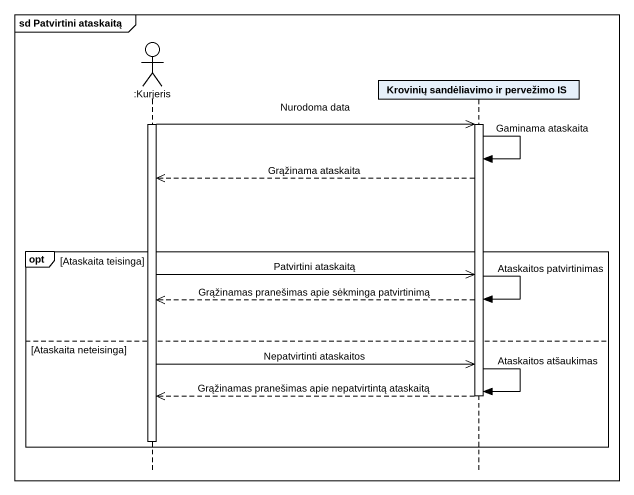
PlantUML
@startuml
mainframe sd Patvirtini ataskaitą
hide footbox
actor ":Kurjeris" as Kurjeris
participant "Krovinių sandėliavimo ir pervežimo IS" as Krovinių_sandėliavimo_ir

activate Kurjeris
Kurjeris ->> Krovinių_sandėliavimo_ir : Nurodoma data
activate Krovinių_sandėliavimo_ir
Krovinių_sandėliavimo_ir -> Krovinių_sandėliavimo_ir : Gaminama ataskaita
Krovinių_sandėliavimo_ir -->> Kurjeris : Grąžinama ataskaita
opt Ataskaita teisinga
  Kurjeris ->> Krovinių_sandėliavimo_ir : Patvirtini ataskaitą
  Krovinių_sandėliavimo_ir -> Krovinių_sandėliavimo_ir : Ataskaitos patvirtinimas
  Krovinių_sandėliavimo_ir -->> Kurjeris : Grąžinamas pranešimas apie sėkminga patvirtinimą
else Ataskaita neteisinga
  Kurjeris ->> Krovinių_sandėliavimo_ir : Nepatvirtinti ataskaitos
  Krovinių_sandėliavimo_ir -> Krovinių_sandėliavimo_ir : Ataskaitos atšaukimas
  Krovinių_sandėliavimo_ir -->> Kurjeris : Grąžinamas pranešimas apie nepatvirtintą ataskaitą
  deactivate Krovinių_sandėliavimo_ir
  deactivate Kurjeris
end
@enduml
